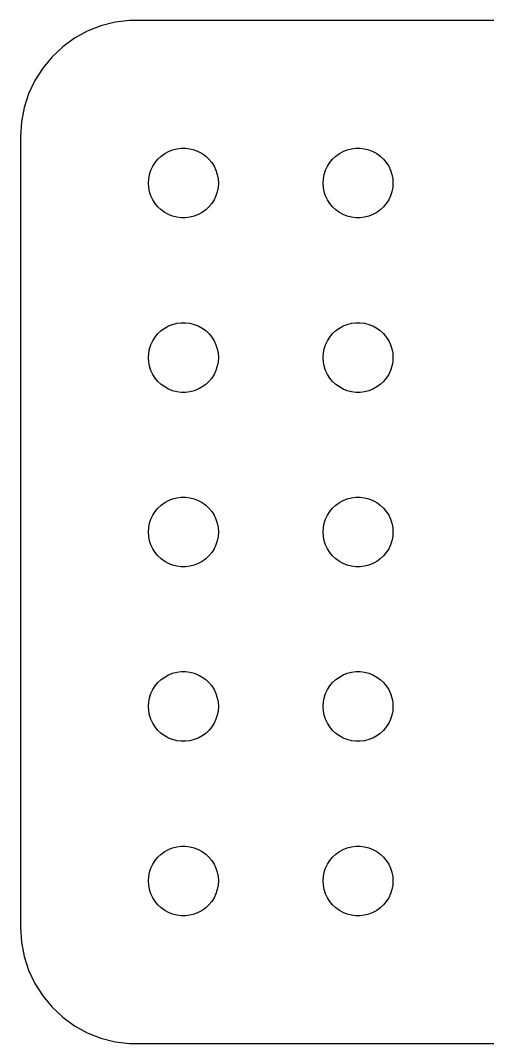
# Model space of a CAD drawing. Header units: metres. Extents: x -22 to 22, y 248 to 508.
# Drawn here: x -22 to -1.94, y 356.01 to 399.99 of the extents above; entities that cross this region are included whole.
import ezdxf

# ---------------------------------------------------------------- set-up
doc = ezdxf.new("R2010")
doc.units = ezdxf.units.M

msp = doc.modelspace()

# ---------------------------------------------------------------- linework, layer by layer
for p, q in [((-17.9369, 399.911), (-18.5451, 399.755)), ((-17.3139, 399.99), (-17.9369, 399.911)), ((17.3139, 399.99), (-17.3139, 399.99)), ((-19.1289, 399.524), (-19.6791, 399.222)), ((-18.5451, 399.755), (-19.1289, 399.524)), ((-19.6791, 399.222), (-20.1871, 398.853)), ((-20.1871, 398.853), (-20.6448, 398.423)), ((-20.6448, 398.423), (-21.0451, 397.939)), ((-21.0451, 397.939), (-21.3815, 397.409)), ((-21.3815, 397.409), (-21.6489, 396.841)), ((-21.6489, 396.841), (-21.8429, 396.243)), ((-21.8429, 396.243), (-21.9606, 395.627)), ((-21.9606, 395.627), (-22, 395)), ((-22, 395), (-22, 361)), ((-16.0934, 394.027), (-15.9561, 394.156)), ((-15.9561, 394.156), (-15.8037, 394.266)), ((-15.8037, 394.266), (-15.6387, 394.357)), ((-15.6387, 394.357), (-15.4635, 394.427)), ((-15.4635, 394.427), (-15.2811, 394.473)), ((-15.2811, 394.473), (-15.0942, 394.497)), ((-15.0942, 394.497), (-14.9058, 394.497)), ((-14.9058, 394.497), (-14.7189, 394.473)), ((-14.7189, 394.473), (-14.5365, 394.427)), ((-14.5365, 394.427), (-14.3613, 394.357)), ((-14.3613, 394.357), (-14.1963, 394.266)), ((-14.1963, 394.266), (-14.0439, 394.156)), ((-14.0439, 394.156), (-13.9065, 394.027)), ((-8.59344, 394.027), (-8.45613, 394.156)), ((-8.45613, 394.156), (-8.30373, 394.266)), ((-8.30373, 394.266), (-8.13866, 394.357)), ((-8.13866, 394.357), (-7.96352, 394.427)), ((-7.96352, 394.427), (-7.78107, 394.473)), ((-7.78107, 394.473), (-7.59418, 394.497)), ((-7.59418, 394.497), (-7.40581, 394.497)), ((-7.40581, 394.497), (-7.21892, 394.473)), ((-7.21892, 394.473), (-7.03647, 394.427)), ((-7.03647, 394.427), (-6.86133, 394.357)), ((-6.86133, 394.357), (-6.69626, 394.266)), ((-6.69626, 394.266), (-6.54385, 394.156)), ((-6.54385, 394.156), (-6.40654, 394.027)), ((-16.3947, 393.552), (-16.3145, 393.723)), ((-16.3145, 393.723), (-16.2135, 393.882)), ((-16.2135, 393.882), (-16.0934, 394.027)), ((-13.9065, 394.027), (-13.7865, 393.882)), ((-13.7865, 393.882), (-13.6855, 393.723)), ((-13.6855, 393.723), (-13.6053, 393.552)), ((-8.89465, 393.552), (-8.81445, 393.723)), ((-8.81445, 393.723), (-8.71352, 393.882)), ((-8.71352, 393.882), (-8.59344, 394.027)), ((-6.40654, 394.027), (-6.28647, 393.882)), ((-6.28647, 393.882), (-6.18553, 393.723)), ((-6.18553, 393.723), (-6.10533, 393.552)), ((-16.5, 393), (-16.4882, 393.188)), ((-16.4882, 393.188), (-16.4529, 393.373)), ((-16.4529, 393.373), (-16.3947, 393.552)), ((-13.6053, 393.552), (-13.5471, 393.373)), ((-13.5471, 393.373), (-13.5118, 393.188)), ((-13.5118, 393.188), (-13.5, 393)), ((-9, 393), (-8.98816, 393.188)), ((-8.98816, 393.188), (-8.95287, 393.373)), ((-8.95287, 393.373), (-8.89465, 393.552)), ((-6.10533, 393.552), (-6.04712, 393.373)), ((-6.04712, 393.373), (-6.01183, 393.188)), ((-6.01183, 393.188), (-6, 393)), ((-16.4882, 392.812), (-16.5, 393)), ((-16.4529, 392.627), (-16.4882, 392.812)), ((-13.5118, 392.812), (-13.5471, 392.627)), ((-13.5, 393), (-13.5118, 392.812)), ((-8.98816, 392.812), (-9, 393)), ((-8.95287, 392.627), (-8.98816, 392.812)), ((-6.01183, 392.812), (-6.04712, 392.627)), ((-6, 393), (-6.01183, 392.812)), ((-16.3947, 392.448), (-16.4529, 392.627)), ((-16.3145, 392.277), (-16.3947, 392.448)), ((-13.6053, 392.448), (-13.6855, 392.277)), ((-13.5471, 392.627), (-13.6053, 392.448)), ((-8.89465, 392.448), (-8.95287, 392.627)), ((-8.81445, 392.277), (-8.89465, 392.448)), ((-6.10533, 392.448), (-6.18553, 392.277)), ((-6.04712, 392.627), (-6.10533, 392.448)), ((-16.2135, 392.118), (-16.3145, 392.277)), ((-16.0934, 391.973), (-16.2135, 392.118)), ((-15.9561, 391.844), (-16.0934, 391.973)), ((-13.9065, 391.973), (-14.0439, 391.844)), ((-13.7865, 392.118), (-13.9065, 391.973)), ((-13.6855, 392.277), (-13.7865, 392.118)), ((-8.71352, 392.118), (-8.81445, 392.277)), ((-8.59344, 391.973), (-8.71352, 392.118)), ((-8.45613, 391.844), (-8.59344, 391.973)), ((-6.40654, 391.973), (-6.54385, 391.844)), ((-6.28647, 392.118), (-6.40654, 391.973)), ((-6.18553, 392.277), (-6.28647, 392.118)), ((-15.8037, 391.734), (-15.9561, 391.844)), ((-15.6387, 391.643), (-15.8037, 391.734)), ((-15.4635, 391.573), (-15.6387, 391.643)), ((-15.2811, 391.527), (-15.4635, 391.573)), ((-15.0942, 391.503), (-15.2811, 391.527)), ((-14.9058, 391.503), (-15.0942, 391.503)), ((-14.7189, 391.527), (-14.9058, 391.503)), ((-14.5365, 391.573), (-14.7189, 391.527)), ((-14.3613, 391.643), (-14.5365, 391.573)), ((-14.1963, 391.734), (-14.3613, 391.643)), ((-14.0439, 391.844), (-14.1963, 391.734)), ((-8.30373, 391.734), (-8.45613, 391.844)), ((-8.13866, 391.643), (-8.30373, 391.734)), ((-7.96352, 391.573), (-8.13866, 391.643)), ((-7.78107, 391.527), (-7.96352, 391.573)), ((-7.59418, 391.503), (-7.78107, 391.527)), ((-7.40581, 391.503), (-7.59418, 391.503)), ((-7.21892, 391.527), (-7.40581, 391.503)), ((-7.03647, 391.573), (-7.21892, 391.527)), ((-6.86133, 391.643), (-7.03647, 391.573)), ((-6.69626, 391.734), (-6.86133, 391.643)), ((-6.54385, 391.844), (-6.69626, 391.734)), ((-16.0934, 386.527), (-15.9561, 386.656)), ((-15.9561, 386.656), (-15.8037, 386.766)), ((-15.8037, 386.766), (-15.6387, 386.857)), ((-15.6387, 386.857), (-15.4635, 386.927)), ((-15.4635, 386.927), (-15.2811, 386.973)), ((-15.2811, 386.973), (-15.0942, 386.997)), ((-15.0942, 386.997), (-14.9058, 386.997)), ((-14.9058, 386.997), (-14.7189, 386.973)), ((-14.7189, 386.973), (-14.5365, 386.927)), ((-14.5365, 386.927), (-14.3613, 386.857)), ((-14.3613, 386.857), (-14.1963, 386.766)), ((-14.1963, 386.766), (-14.0439, 386.656)), ((-14.0439, 386.656), (-13.9065, 386.527)), ((-8.59344, 386.527), (-8.45613, 386.656)), ((-8.45613, 386.656), (-8.30373, 386.766)), ((-8.30373, 386.766), (-8.13866, 386.857)), ((-8.13866, 386.857), (-7.96352, 386.927)), ((-7.96352, 386.927), (-7.78107, 386.973)), ((-7.78107, 386.973), (-7.59418, 386.997)), ((-7.59418, 386.997), (-7.40581, 386.997)), ((-7.40581, 386.997), (-7.21892, 386.973)), ((-7.21892, 386.973), (-7.03647, 386.927)), ((-7.03647, 386.927), (-6.86133, 386.857)), ((-6.86133, 386.857), (-6.69626, 386.766)), ((-6.69626, 386.766), (-6.54385, 386.656)), ((-6.54385, 386.656), (-6.40654, 386.527)), ((-16.3947, 386.052), (-16.3145, 386.223)), ((-16.3145, 386.223), (-16.2135, 386.382)), ((-16.2135, 386.382), (-16.0934, 386.527)), ((-13.9065, 386.527), (-13.7865, 386.382)), ((-13.7865, 386.382), (-13.6855, 386.223)), ((-13.6855, 386.223), (-13.6053, 386.052)), ((-8.89465, 386.052), (-8.81445, 386.223)), ((-8.81445, 386.223), (-8.71352, 386.382)), ((-8.71352, 386.382), (-8.59344, 386.527)), ((-6.40654, 386.527), (-6.28647, 386.382)), ((-6.28647, 386.382), (-6.18553, 386.223)), ((-6.18553, 386.223), (-6.10533, 386.052)), ((-16.4882, 385.688), (-16.4529, 385.873)), ((-16.4529, 385.873), (-16.3947, 386.052)), ((-13.6053, 386.052), (-13.5471, 385.873)), ((-13.5471, 385.873), (-13.5118, 385.688)), ((-8.98816, 385.688), (-8.95287, 385.873)), ((-8.95287, 385.873), (-8.89465, 386.052)), ((-6.10533, 386.052), (-6.04712, 385.873)), ((-6.04712, 385.873), (-6.01183, 385.688)), ((-16.5, 385.5), (-16.4882, 385.688)), ((-16.4882, 385.312), (-16.5, 385.5)), ((-16.4529, 385.127), (-16.4882, 385.312)), ((-13.5118, 385.312), (-13.5471, 385.127)), ((-13.5118, 385.688), (-13.5, 385.5)), ((-13.5, 385.5), (-13.5118, 385.312)), ((-9, 385.5), (-8.98816, 385.688)), ((-8.98816, 385.312), (-9, 385.5)), ((-8.95287, 385.127), (-8.98816, 385.312)), ((-6.01183, 385.312), (-6.04712, 385.127)), ((-6.01183, 385.688), (-6, 385.5)), ((-6, 385.5), (-6.01183, 385.312)), ((-16.3947, 384.948), (-16.4529, 385.127)), ((-16.3145, 384.777), (-16.3947, 384.948)), ((-13.6053, 384.948), (-13.6855, 384.777)), ((-13.5471, 385.127), (-13.6053, 384.948)), ((-8.89465, 384.948), (-8.95287, 385.127)), ((-8.81445, 384.777), (-8.89465, 384.948)), ((-6.10533, 384.948), (-6.18553, 384.777)), ((-6.04712, 385.127), (-6.10533, 384.948)), ((-16.2135, 384.618), (-16.3145, 384.777)), ((-16.0934, 384.473), (-16.2135, 384.618)), ((-15.9561, 384.344), (-16.0934, 384.473)), ((-13.9065, 384.473), (-14.0439, 384.344)), ((-13.7865, 384.618), (-13.9065, 384.473)), ((-13.6855, 384.777), (-13.7865, 384.618)), ((-8.71352, 384.618), (-8.81445, 384.777)), ((-8.59344, 384.473), (-8.71352, 384.618)), ((-8.45613, 384.344), (-8.59344, 384.473)), ((-6.40654, 384.473), (-6.54385, 384.344)), ((-6.28647, 384.618), (-6.40654, 384.473)), ((-6.18553, 384.777), (-6.28647, 384.618)), ((-15.8037, 384.234), (-15.9561, 384.344)), ((-15.6387, 384.143), (-15.8037, 384.234)), ((-15.4635, 384.073), (-15.6387, 384.143)), ((-15.2811, 384.027), (-15.4635, 384.073)), ((-15.0942, 384.003), (-15.2811, 384.027)), ((-14.9058, 384.003), (-15.0942, 384.003)), ((-14.7189, 384.027), (-14.9058, 384.003)), ((-14.5365, 384.073), (-14.7189, 384.027)), ((-14.3613, 384.143), (-14.5365, 384.073)), ((-14.1963, 384.234), (-14.3613, 384.143)), ((-14.0439, 384.344), (-14.1963, 384.234)), ((-8.30373, 384.234), (-8.45613, 384.344)), ((-8.13866, 384.143), (-8.30373, 384.234)), ((-7.96352, 384.073), (-8.13866, 384.143)), ((-7.78107, 384.027), (-7.96352, 384.073)), ((-7.59418, 384.003), (-7.78107, 384.027)), ((-7.40581, 384.003), (-7.59418, 384.003)), ((-7.21892, 384.027), (-7.40581, 384.003)), ((-7.03647, 384.073), (-7.21892, 384.027)), ((-6.86133, 384.143), (-7.03647, 384.073)), ((-6.69626, 384.234), (-6.86133, 384.143)), ((-6.54385, 384.344), (-6.69626, 384.234)), ((-16.0934, 379.027), (-15.9561, 379.156)), ((-15.9561, 379.156), (-15.8037, 379.266)), ((-15.8037, 379.266), (-15.6387, 379.357)), ((-15.6387, 379.357), (-15.4635, 379.427)), ((-15.4635, 379.427), (-15.2811, 379.473)), ((-15.2811, 379.473), (-15.0942, 379.497)), ((-15.0942, 379.497), (-14.9058, 379.497)), ((-14.9058, 379.497), (-14.7189, 379.473)), ((-14.7189, 379.473), (-14.5365, 379.427)), ((-14.5365, 379.427), (-14.3613, 379.357)), ((-14.3613, 379.357), (-14.1963, 379.266)), ((-14.1963, 379.266), (-14.0439, 379.156)), ((-14.0439, 379.156), (-13.9065, 379.027)), ((-8.59344, 379.027), (-8.45613, 379.156)), ((-8.45613, 379.156), (-8.30373, 379.266)), ((-8.30373, 379.266), (-8.13866, 379.357)), ((-8.13866, 379.357), (-7.96352, 379.427)), ((-7.96352, 379.427), (-7.78107, 379.473)), ((-7.78107, 379.473), (-7.59418, 379.497)), ((-7.59418, 379.497), (-7.40581, 379.497)), ((-7.40581, 379.497), (-7.21892, 379.473)), ((-7.21892, 379.473), (-7.03647, 379.427)), ((-7.03647, 379.427), (-6.86133, 379.357)), ((-6.86133, 379.357), (-6.69626, 379.266)), ((-6.69626, 379.266), (-6.54385, 379.156)), ((-6.54385, 379.156), (-6.40654, 379.027)), ((-16.3947, 378.552), (-16.3145, 378.723)), ((-16.3145, 378.723), (-16.2135, 378.882)), ((-16.2135, 378.882), (-16.0934, 379.027)), ((-13.9065, 379.027), (-13.7865, 378.882)), ((-13.7865, 378.882), (-13.6855, 378.723)), ((-13.6855, 378.723), (-13.6053, 378.552)), ((-8.89465, 378.552), (-8.81445, 378.723)), ((-8.81445, 378.723), (-8.71352, 378.882)), ((-8.71352, 378.882), (-8.59344, 379.027)), ((-6.40654, 379.027), (-6.28647, 378.882)), ((-6.28647, 378.882), (-6.18553, 378.723)), ((-6.18553, 378.723), (-6.10533, 378.552)), ((-16.4882, 378.188), (-16.4529, 378.373)), ((-16.4529, 378.373), (-16.3947, 378.552)), ((-13.6053, 378.552), (-13.5471, 378.373)), ((-13.5471, 378.373), (-13.5118, 378.188)), ((-8.98816, 378.188), (-8.95287, 378.373)), ((-8.95287, 378.373), (-8.89465, 378.552)), ((-6.10533, 378.552), (-6.04712, 378.373)), ((-6.04712, 378.373), (-6.01183, 378.188)), ((-16.5, 378), (-16.4882, 378.188)), ((-16.4882, 377.812), (-16.5, 378)), ((-16.4529, 377.627), (-16.4882, 377.812)), ((-13.5118, 377.812), (-13.5471, 377.627)), ((-13.5118, 378.188), (-13.5, 378)), ((-13.5, 378), (-13.5118, 377.812)), ((-9, 378), (-8.98816, 378.188)), ((-8.98816, 377.812), (-9, 378)), ((-8.95287, 377.627), (-8.98816, 377.812)), ((-6.01183, 377.812), (-6.04712, 377.627)), ((-6.01183, 378.188), (-6, 378)), ((-6, 378), (-6.01183, 377.812)), ((-16.3947, 377.448), (-16.4529, 377.627)), ((-16.3145, 377.277), (-16.3947, 377.448)), ((-13.6053, 377.448), (-13.6855, 377.277)), ((-13.5471, 377.627), (-13.6053, 377.448)), ((-8.89465, 377.448), (-8.95287, 377.627)), ((-8.81445, 377.277), (-8.89465, 377.448)), ((-6.10533, 377.448), (-6.18553, 377.277)), ((-6.04712, 377.627), (-6.10533, 377.448)), ((-16.2135, 377.118), (-16.3145, 377.277)), ((-16.0934, 376.973), (-16.2135, 377.118)), ((-15.9561, 376.844), (-16.0934, 376.973)), ((-13.9065, 376.973), (-14.0439, 376.844)), ((-13.7865, 377.118), (-13.9065, 376.973)), ((-13.6855, 377.277), (-13.7865, 377.118)), ((-8.71352, 377.118), (-8.81445, 377.277)), ((-8.59344, 376.973), (-8.71352, 377.118)), ((-8.45613, 376.844), (-8.59344, 376.973)), ((-6.40654, 376.973), (-6.54385, 376.844)), ((-6.28647, 377.118), (-6.40654, 376.973)), ((-6.18553, 377.277), (-6.28647, 377.118)), ((-15.8037, 376.734), (-15.9561, 376.844)), ((-15.6387, 376.643), (-15.8037, 376.734)), ((-15.4635, 376.573), (-15.6387, 376.643)), ((-15.2811, 376.527), (-15.4635, 376.573)), ((-15.0942, 376.503), (-15.2811, 376.527)), ((-14.9058, 376.503), (-15.0942, 376.503)), ((-14.7189, 376.527), (-14.9058, 376.503)), ((-14.5365, 376.573), (-14.7189, 376.527)), ((-14.3613, 376.643), (-14.5365, 376.573)), ((-14.1963, 376.734), (-14.3613, 376.643)), ((-14.0439, 376.844), (-14.1963, 376.734)), ((-8.30373, 376.734), (-8.45613, 376.844)), ((-8.13866, 376.643), (-8.30373, 376.734)), ((-7.96352, 376.573), (-8.13866, 376.643)), ((-7.78107, 376.527), (-7.96352, 376.573)), ((-7.59418, 376.503), (-7.78107, 376.527)), ((-7.40581, 376.503), (-7.59418, 376.503)), ((-7.21892, 376.527), (-7.40581, 376.503)), ((-7.03647, 376.573), (-7.21892, 376.527)), ((-6.86133, 376.643), (-7.03647, 376.573)), ((-6.69626, 376.734), (-6.86133, 376.643)), ((-6.54385, 376.844), (-6.69626, 376.734)), ((-16.0934, 371.527), (-15.9561, 371.656)), ((-15.9561, 371.656), (-15.8037, 371.766)), ((-15.8037, 371.766), (-15.6387, 371.857)), ((-15.6387, 371.857), (-15.4635, 371.927)), ((-15.4635, 371.927), (-15.2811, 371.973)), ((-15.2811, 371.973), (-15.0942, 371.997)), ((-15.0942, 371.997), (-14.9058, 371.997)), ((-14.9058, 371.997), (-14.7189, 371.973)), ((-14.7189, 371.973), (-14.5365, 371.927)), ((-14.5365, 371.927), (-14.3613, 371.857)), ((-14.3613, 371.857), (-14.1963, 371.766)), ((-14.1963, 371.766), (-14.0439, 371.656)), ((-14.0439, 371.656), (-13.9065, 371.527)), ((-8.59344, 371.527), (-8.45613, 371.656)), ((-8.45613, 371.656), (-8.30373, 371.766)), ((-8.30373, 371.766), (-8.13866, 371.857)), ((-8.13866, 371.857), (-7.96352, 371.927)), ((-7.96352, 371.927), (-7.78107, 371.973)), ((-7.78107, 371.973), (-7.59418, 371.997)), ((-7.59418, 371.997), (-7.40581, 371.997)), ((-7.40581, 371.997), (-7.21892, 371.973)), ((-7.21892, 371.973), (-7.03647, 371.927)), ((-7.03647, 371.927), (-6.86133, 371.857)), ((-6.86133, 371.857), (-6.69626, 371.766)), ((-6.69626, 371.766), (-6.54385, 371.656)), ((-6.54385, 371.656), (-6.40654, 371.527)), ((-16.3947, 371.052), (-16.3145, 371.223)), ((-16.3145, 371.223), (-16.2135, 371.382)), ((-16.2135, 371.382), (-16.0934, 371.527)), ((-13.9065, 371.527), (-13.7865, 371.382)), ((-13.7865, 371.382), (-13.6855, 371.223)), ((-13.6855, 371.223), (-13.6053, 371.052)), ((-8.89465, 371.052), (-8.81445, 371.223)), ((-8.81445, 371.223), (-8.71352, 371.382)), ((-8.71352, 371.382), (-8.59344, 371.527)), ((-6.40654, 371.527), (-6.28647, 371.382)), ((-6.28647, 371.382), (-6.18553, 371.223)), ((-6.18553, 371.223), (-6.10533, 371.052)), ((-16.4882, 370.688), (-16.4529, 370.873)), ((-16.4529, 370.873), (-16.3947, 371.052)), ((-13.6053, 371.052), (-13.5471, 370.873)), ((-13.5471, 370.873), (-13.5118, 370.688)), ((-8.98816, 370.688), (-8.95287, 370.873)), ((-8.95287, 370.873), (-8.89465, 371.052)), ((-6.10533, 371.052), (-6.04712, 370.873)), ((-6.04712, 370.873), (-6.01183, 370.688)), ((-16.5, 370.5), (-16.4882, 370.688)), ((-16.4882, 370.312), (-16.5, 370.5)), ((-16.4529, 370.127), (-16.4882, 370.312)), ((-13.5118, 370.312), (-13.5471, 370.127)), ((-13.5118, 370.688), (-13.5, 370.5)), ((-13.5, 370.5), (-13.5118, 370.312)), ((-9, 370.5), (-8.98816, 370.688)), ((-8.98816, 370.312), (-9, 370.5)), ((-8.95287, 370.127), (-8.98816, 370.312)), ((-6.01183, 370.312), (-6.04712, 370.127)), ((-6.01183, 370.688), (-6, 370.5)), ((-6, 370.5), (-6.01183, 370.312)), ((-16.3947, 369.948), (-16.4529, 370.127)), ((-16.3145, 369.777), (-16.3947, 369.948)), ((-13.6053, 369.948), (-13.6855, 369.777)), ((-13.5471, 370.127), (-13.6053, 369.948)), ((-8.89465, 369.948), (-8.95287, 370.127)), ((-8.81445, 369.777), (-8.89465, 369.948)), ((-6.10533, 369.948), (-6.18553, 369.777)), ((-6.04712, 370.127), (-6.10533, 369.948)), ((-16.2135, 369.618), (-16.3145, 369.777)), ((-16.0934, 369.473), (-16.2135, 369.618)), ((-15.9561, 369.344), (-16.0934, 369.473)), ((-13.9065, 369.473), (-14.0439, 369.344)), ((-13.7865, 369.618), (-13.9065, 369.473)), ((-13.6855, 369.777), (-13.7865, 369.618)), ((-8.71352, 369.618), (-8.81445, 369.777)), ((-8.59344, 369.473), (-8.71352, 369.618)), ((-8.45613, 369.344), (-8.59344, 369.473)), ((-6.40654, 369.473), (-6.54385, 369.344)), ((-6.28647, 369.618), (-6.40654, 369.473)), ((-6.18553, 369.777), (-6.28647, 369.618)), ((-15.8037, 369.234), (-15.9561, 369.344)), ((-15.6387, 369.143), (-15.8037, 369.234)), ((-15.4635, 369.073), (-15.6387, 369.143)), ((-15.2811, 369.027), (-15.4635, 369.073)), ((-15.0942, 369.003), (-15.2811, 369.027)), ((-14.9058, 369.003), (-15.0942, 369.003)), ((-14.7189, 369.027), (-14.9058, 369.003)), ((-14.5365, 369.073), (-14.7189, 369.027)), ((-14.3613, 369.143), (-14.5365, 369.073)), ((-14.1963, 369.234), (-14.3613, 369.143)), ((-14.0439, 369.344), (-14.1963, 369.234)), ((-8.30373, 369.234), (-8.45613, 369.344)), ((-8.13866, 369.143), (-8.30373, 369.234)), ((-7.96352, 369.073), (-8.13866, 369.143)), ((-7.78107, 369.027), (-7.96352, 369.073)), ((-7.59418, 369.003), (-7.78107, 369.027)), ((-7.40581, 369.003), (-7.59418, 369.003)), ((-7.21892, 369.027), (-7.40581, 369.003)), ((-7.03647, 369.073), (-7.21892, 369.027)), ((-6.86133, 369.143), (-7.03647, 369.073)), ((-6.69626, 369.234), (-6.86133, 369.143)), ((-6.54385, 369.344), (-6.69626, 369.234)), ((-16.0934, 364.027), (-15.9561, 364.156)), ((-15.9561, 364.156), (-15.8037, 364.266)), ((-15.8037, 364.266), (-15.6387, 364.357)), ((-15.6387, 364.357), (-15.4635, 364.427)), ((-15.4635, 364.427), (-15.2811, 364.473)), ((-15.2811, 364.473), (-15.0942, 364.497)), ((-15.0942, 364.497), (-14.9058, 364.497)), ((-14.9058, 364.497), (-14.7189, 364.473)), ((-14.7189, 364.473), (-14.5365, 364.427)), ((-14.5365, 364.427), (-14.3613, 364.357)), ((-14.3613, 364.357), (-14.1963, 364.266)), ((-14.1963, 364.266), (-14.0439, 364.156)), ((-14.0439, 364.156), (-13.9065, 364.027)), ((-8.59344, 364.027), (-8.45613, 364.156)), ((-8.45613, 364.156), (-8.30373, 364.266)), ((-8.30373, 364.266), (-8.13866, 364.357)), ((-8.13866, 364.357), (-7.96352, 364.427)), ((-7.96352, 364.427), (-7.78107, 364.473)), ((-7.78107, 364.473), (-7.59418, 364.497)), ((-7.59418, 364.497), (-7.40581, 364.497)), ((-7.40581, 364.497), (-7.21892, 364.473)), ((-7.21892, 364.473), (-7.03647, 364.427)), ((-7.03647, 364.427), (-6.86133, 364.357)), ((-6.86133, 364.357), (-6.69626, 364.266)), ((-6.69626, 364.266), (-6.54385, 364.156)), ((-6.54385, 364.156), (-6.40654, 364.027)), ((-16.3947, 363.552), (-16.3145, 363.723)), ((-16.3145, 363.723), (-16.2135, 363.882)), ((-16.2135, 363.882), (-16.0934, 364.027)), ((-13.9065, 364.027), (-13.7865, 363.882)), ((-13.7865, 363.882), (-13.6855, 363.723)), ((-13.6855, 363.723), (-13.6053, 363.552)), ((-8.89465, 363.552), (-8.81445, 363.723)), ((-8.81445, 363.723), (-8.71352, 363.882)), ((-8.71352, 363.882), (-8.59344, 364.027)), ((-6.40654, 364.027), (-6.28647, 363.882)), ((-6.28647, 363.882), (-6.18553, 363.723)), ((-6.18553, 363.723), (-6.10533, 363.552)), ((-16.4882, 363.188), (-16.4529, 363.373)), ((-16.4529, 363.373), (-16.3947, 363.552)), ((-13.6053, 363.552), (-13.5471, 363.373)), ((-13.5471, 363.373), (-13.5118, 363.188)), ((-8.98816, 363.188), (-8.95287, 363.373)), ((-8.95287, 363.373), (-8.89465, 363.552)), ((-6.10533, 363.552), (-6.04712, 363.373)), ((-6.04712, 363.373), (-6.01183, 363.188)), ((-16.5, 363), (-16.4882, 363.188)), ((-16.4882, 362.812), (-16.5, 363)), ((-13.5118, 363.188), (-13.5, 363)), ((-13.5, 363), (-13.5118, 362.812)), ((-9, 363), (-8.98816, 363.188)), ((-8.98816, 362.812), (-9, 363)), ((-6.01183, 363.188), (-6, 363)), ((-6, 363), (-6.01183, 362.812)), ((-16.4529, 362.627), (-16.4882, 362.812)), ((-16.3947, 362.448), (-16.4529, 362.627)), ((-16.3145, 362.277), (-16.3947, 362.448)), ((-13.6053, 362.448), (-13.6855, 362.277)), ((-13.5471, 362.627), (-13.6053, 362.448)), ((-13.5118, 362.812), (-13.5471, 362.627)), ((-8.95287, 362.627), (-8.98816, 362.812)), ((-8.89465, 362.448), (-8.95287, 362.627)), ((-8.81445, 362.277), (-8.89465, 362.448)), ((-6.10533, 362.448), (-6.18553, 362.277)), ((-6.04712, 362.627), (-6.10533, 362.448)), ((-6.01183, 362.812), (-6.04712, 362.627)), ((-16.2135, 362.118), (-16.3145, 362.277)), ((-16.0934, 361.973), (-16.2135, 362.118)), ((-15.9561, 361.844), (-16.0934, 361.973)), ((-13.9065, 361.973), (-14.0439, 361.844)), ((-13.7865, 362.118), (-13.9065, 361.973)), ((-13.6855, 362.277), (-13.7865, 362.118)), ((-8.71352, 362.118), (-8.81445, 362.277)), ((-8.59344, 361.973), (-8.71352, 362.118)), ((-8.45613, 361.844), (-8.59344, 361.973)), ((-6.40654, 361.973), (-6.54385, 361.844)), ((-6.28647, 362.118), (-6.40654, 361.973)), ((-6.18553, 362.277), (-6.28647, 362.118)), ((-15.8037, 361.734), (-15.9561, 361.844)), ((-15.6387, 361.643), (-15.8037, 361.734)), ((-15.4635, 361.573), (-15.6387, 361.643)), ((-15.2811, 361.527), (-15.4635, 361.573)), ((-15.0942, 361.503), (-15.2811, 361.527)), ((-14.7189, 361.527), (-14.9058, 361.503)), ((-14.5365, 361.573), (-14.7189, 361.527)), ((-14.3613, 361.643), (-14.5365, 361.573)), ((-14.1963, 361.734), (-14.3613, 361.643)), ((-14.0439, 361.844), (-14.1963, 361.734)), ((-8.30373, 361.734), (-8.45613, 361.844)), ((-8.13866, 361.643), (-8.30373, 361.734)), ((-7.96352, 361.573), (-8.13866, 361.643)), ((-7.78107, 361.527), (-7.96352, 361.573)), ((-7.59418, 361.503), (-7.78107, 361.527)), ((-7.21892, 361.527), (-7.40581, 361.503)), ((-7.03647, 361.573), (-7.21892, 361.527)), ((-6.86133, 361.643), (-7.03647, 361.573)), ((-6.69626, 361.734), (-6.86133, 361.643)), ((-6.54385, 361.844), (-6.69626, 361.734)), ((-14.9058, 361.503), (-15.0942, 361.503)), ((-7.40581, 361.503), (-7.59418, 361.503)), ((-22, 361), (-21.9606, 360.373)), ((-21.9606, 360.373), (-21.8429, 359.757)), ((-21.8429, 359.757), (-21.6489, 359.159)), ((-21.6489, 359.159), (-21.3815, 358.591)), ((-21.3815, 358.591), (-21.0451, 358.061)), ((-21.0451, 358.061), (-20.6448, 357.577)), ((-20.6448, 357.577), (-20.1871, 357.147)), ((-20.1871, 357.147), (-19.6791, 356.778)), ((-19.6791, 356.778), (-19.1289, 356.476)), ((-19.1289, 356.476), (-18.5451, 356.245)), ((-18.5451, 356.245), (-17.9369, 356.089)), ((-17.9369, 356.089), (-17.3139, 356.01)), ((-17.3139, 356.01), (17.3139, 356.01))]:
    msp.add_line(p, q)

doc.saveas('drawing.dxf')
